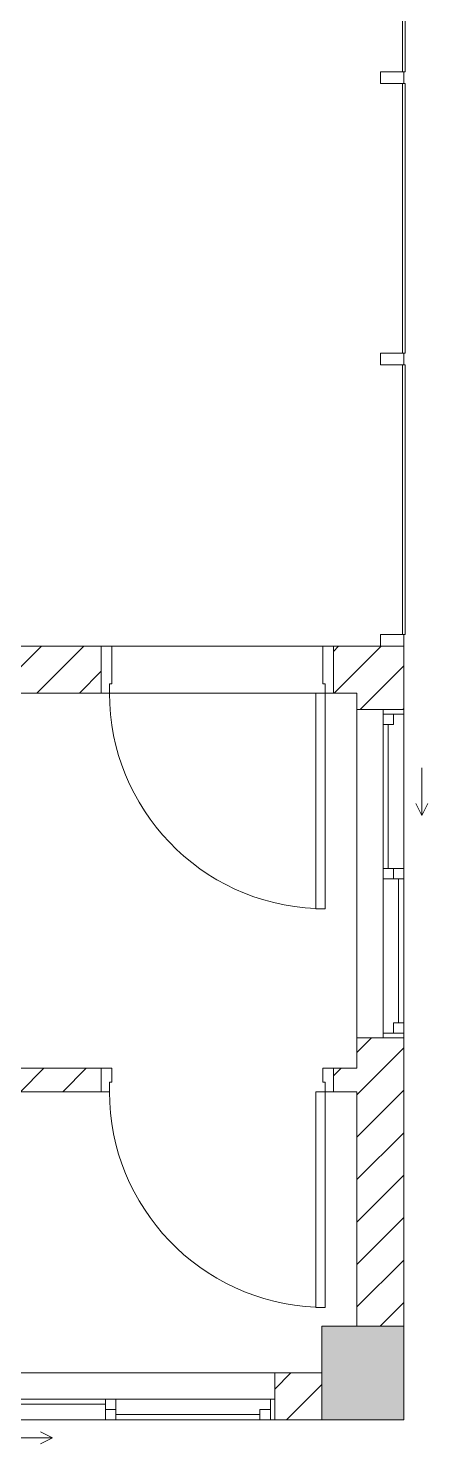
# Model space of a CAD drawing. Header units: millimetres. Extents: x 42054 to 236235, y 253 to 78637.
# Drawn here: x 152082 to 153785, y 17135 to 23173 of the extents above; entities that cross this region are included whole.
import ezdxf

# ---------------------------------------------------------------- set-up
doc = ezdxf.new("R2010")
doc.units = ezdxf.units.MM
for name, color, linetype, lineweight in [('A-DETL-GENF-7', 130, 'Continuous', 9), ('A-DOOR-FRAM-2', 130, 'Continuous', 9), ('A-FLOR-1', 130, 'Continuous', 9), ('A-GLAZ-5', 130, 'Continuous', 9), ('A-GLAZ-CURT-3', 130, 'Continuous', 9), ('A-GLAZ-CWMG-1', 130, 'Continuous', 9), ('A-WALL-1', 130, 'Continuous', 9), ('A-WALL-PATT-3', 130, 'Continuous', 9), ('A_1404_dwg-1', 130, 'Continuous', 9), ('S-COLS-1', 130, 'Continuous', 9), ('S-COLS-2', 130, 'Continuous', 9)]:
    doc.layers.add(name, color=color, linetype=linetype, lineweight=lineweight)
pattern_1 = [(45, (0, 0), (-90.50967, 90.50967), [])]

# ---------------------------------------------------------------- blocks, each defined once
blk = doc.blocks.new('A_1404_dwg_NCV_TKTC_KET CAU_rvt-1-TKTC_MB HOÀN THIỆN SÀN TẦNG 3-4-4819833-KeyPlan-CH1A')
at = {"layer": 'S-COLS-1'}
blk.add_hatch(color=256, dxfattribs=at).paths.add_polyline_path([(44802.6, 17236.9), (44802.6, 17636.9), (44452.6, 17636.9), (44452.6, 17236.9)])
at = {"layer": 'S-COLS-2', "flags": 128}
blk.add_lwpolyline([(44452.6, 17236.9), (44802.6, 17236.9), (44802.6, 17636.9), (44452.6, 17636.9)], close=True, dxfattribs=at)
blk = doc.blocks.new('A_1404_dwg_System Panel - Glazed-1286806-TKTC_MB HOÀN THIỆN SÀN TẦNG 3-4-4819969-KeyPlan-CH1A')
at = {"layer": 'A-GLAZ-CURT-3', "flags": 128}
blk.add_lwpolyline([(44808.6, 21786.9), (44808.6, 22936.9), (44796.6, 22936.9), (44796.6, 21786.9)], close=True, dxfattribs=at)
blk = doc.blocks.new('A_1404_dwg_Rectangular Mullion - 50 x 100mm-1286804-TKTC_MB HOÀN THIỆN SÀN TẦNG 3-4-4819972-KeyPlan-CH1A')
at = {"layer": 'A-GLAZ-CWMG-1', "flags": 128}
blk.add_lwpolyline([(44802.6, 21736.9), (44802.6, 21786.9), (44702.6, 21786.9), (44702.6, 21736.9)], close=True, dxfattribs=at)
blk = doc.blocks.new('A_1404_dwg_1_FAMILY RVT - W01-WxH 1400x1400xmm-V4-TKTC_MB HOÀN THIỆN SÀN TẦNG 3-4-4819953-KeyPlan-CH1A')
at = {"layer": 'A-GLAZ-5'}
for p, q in [((127252.6, 75616.3), (127163.7, 75616.3)), ((127230.3, 75571.8), (127230.3, 74957.5)), ((127208.1, 74913.1), (127208.1, 74957.5)), ((127252.6, 74957.5), (127252.6, 74913.1)), ((127185.9, 74913.1), (127185.9, 74298.8)), ((127328.8, 74686.9), (127328.8, 74483.7)), ((127252.6, 74254.4), (127163.7, 74254.4))]:
    blk.add_line(p, q, dxfattribs=at)
at = {"layer": 'A-GLAZ-5', "flags": 128}
for points in [[(127252.6, 75635.3), (127052.6, 75635.3), (127052.6, 74235.3), (127252.6, 74235.3), (127252.6, 75635.3), (127252.6, 75571.8)], [(127163.7, 75635.3), (127163.7, 75616.3), (127163.7, 74957.5), (127163.7, 74913.1), (127163.7, 74298.8), (127163.7, 74235.3)], [(127163.7, 74957.5), (127252.6, 74957.5), (127252.6, 75571.8), (127208.1, 75571.8), (127208.1, 75616.3)], [(127163.7, 74913.1), (127252.6, 74913.1), (127252.6, 74254.4), (127252.6, 74235.3)], [(127354.2, 74636.1), (127328.8, 74686.9), (127303.4, 74636.1)], [(127208.1, 74254.4), (127208.1, 74298.8), (127163.7, 74298.8)]]:
    blk.add_lwpolyline(points, dxfattribs=at)
blk = doc.blocks.new('A_1404_dwg_Rectangular Mullion - 50 x 100mm-1286811-TKTC_MB HOÀN THIỆN SÀN TẦNG 3-4-4819975-KeyPlan-CH1A')
at = {"layer": 'A-GLAZ-CWMG-1', "flags": 128}
blk.add_lwpolyline([(116152.6, 24526.9), (116152.6, 24476.9), (116252.6, 24476.9), (116252.6, 24526.9)], close=True, dxfattribs=at)
blk = doc.blocks.new('A_1404_dwg_FD_04 - FD_04-900x2200mm-2435752-TKTC_MB HOÀN THIỆN SÀN TẦNG 3-4-4820048-KeyPlan-CH1A')
at = {"layer": 'A-DETL-GENF-7', "flags": 128}
blk.add_lwpolyline([(44467.6, 19416.9), (44467.6, 20336.9), (44427.6, 20336.9), (44427.6, 19416.9)], close=True, dxfattribs=at)
at = {"layer": 'A-DETL-GENF-7'}
blk.add_arc((44467.6, 20336.9), 920, 180, 267.50809, dxfattribs=at)
at = {"layer": 'A-DOOR-FRAM-2', "flags": 128}
for points in [[(43547.6, 20336.9), (43512.6, 20336.9), (43512.6, 20536.9), (43557.6, 20536.9), (43557.6, 20376.9), (43547.6, 20376.9)], [(44457.6, 20376.9), (44457.6, 20536.9), (44502.6, 20536.9), (44502.6, 20336.9), (44467.6, 20336.9), (44467.6, 20376.9)]]:
    blk.add_lwpolyline(points, close=True, dxfattribs=at)
blk = doc.blocks.new('A_1404_dwg_FD_04 - FD_04-900x2200mm-4730700-TKTC_MB HOÀN THIỆN SÀN TẦNG 3-4-4820049-KeyPlan-CH1A')
at = {"layer": 'A-DETL-GENF-7', "flags": 128}
blk.add_lwpolyline([(44467.6, 17716.9), (44467.6, 18636.9), (44427.6, 18636.9), (44427.6, 17716.9)], close=True, dxfattribs=at)
at = {"layer": 'A-DETL-GENF-7'}
blk.add_arc((44467.6, 18636.9), 920, 180, 267.50809, dxfattribs=at)
at = {"layer": 'A-DOOR-FRAM-2', "flags": 128}
for points in [[(43547.6, 18636.9), (43512.6, 18636.9), (43512.6, 18736.9), (43557.6, 18736.9), (43557.6, 18676.9), (43547.6, 18676.9)], [(44457.6, 18676.9), (44457.6, 18736.9), (44502.6, 18736.9), (44502.6, 18636.9), (44467.6, 18636.9), (44467.6, 18676.9)]]:
    blk.add_lwpolyline(points, close=True, dxfattribs=at)
blk = doc.blocks.new('A_1404_dwg_1_FAMILY RVT - W01-WxH 1400x1400xmm-V168-TKTC_MB HOÀN THIỆN SÀN TẦNG 3-4-4820050-KeyPlan-CH1A')
at = {"layer": 'A-GLAZ-5'}
for p, q in [((44802.6, 20247.9), (44713.7, 20247.9)), ((44735.9, 19589.2), (44735.9, 20203.4)), ((44878.8, 19815.3), (44878.8, 20018.5)), ((44758.1, 19589.2), (44758.1, 19544.7)), ((44802.6, 19544.7), (44802.6, 19589.2)), ((44780.3, 18930.4), (44780.3, 19544.7)), ((44802.6, 18866.9), (44802.6, 18930.4)), ((44802.6, 18886), (44713.7, 18886))]:
    blk.add_line(p, q, dxfattribs=at)
at = {"layer": 'A-GLAZ-5', "flags": 128}
blk.add_lwpolyline([(44602.6, 18866.9), (44602.6, 20266.9), (44802.6, 20266.9), (44802.6, 18866.9)], close=True, dxfattribs=at)
for points in [[(44713.7, 18866.9), (44713.7, 18886), (44713.7, 19544.7), (44713.7, 19589.2), (44713.7, 20203.4), (44713.7, 20266.9)], [(44713.7, 19589.2), (44802.6, 19589.2), (44802.6, 20247.9), (44802.6, 20266.9)], [(44758.1, 20247.9), (44758.1, 20203.4), (44713.7, 20203.4)], [(44904.2, 19866.1), (44878.8, 19815.3), (44853.4, 19866.1)], [(44713.7, 19544.7), (44802.6, 19544.7), (44802.6, 18930.4), (44758.1, 18930.4), (44758.1, 18886)]]:
    blk.add_lwpolyline(points, dxfattribs=at)
blk = doc.blocks.new('A_1404_dwg-4819832-KeyPlan-CH1A')
at = {"layer": 'A-WALL-PATT-3'}
h = blk.add_hatch(dxfattribs=at)
h.set_pattern_fill('FP_26', color=256, style=0, pattern_type=2)
h.set_pattern_definition(pattern_1)
h.paths.add_polyline_path([(44502.6, 20336.9), (44802.6, 20336.9), (44802.6, 20536.9), (44502.6, 20536.9)])
h.paths.add_polyline_path([(42852.6, 20336.9), (43512.6, 20336.9), (43512.6, 20536.9), (42402.6, 20536.8), (42402.6, 20336.9), (42552.6, 20336.9)])
h = blk.add_hatch(dxfattribs=at)
h.set_pattern_fill('FP_26', color=256, style=0, pattern_type=2)
h.set_pattern_definition(pattern_1)
h.paths.add_polyline_path([(44802.6, 17636.9), (44802.6, 18866.9), (44602.6, 18866.9), (44602.6, 17636.9)])
h.paths.add_polyline_path([(44602.6, 20266.9), (44802.6, 20266.9), (44802.6, 20336.9), (44602.6, 20336.9)])
h = blk.add_hatch(dxfattribs=at)
h.set_pattern_fill('FP_26', color=256, style=0, pattern_type=2)
h.set_pattern_definition(pattern_1)
h.paths.add_polyline_path([(42402.6, 18636.9), (43512.6, 18636.9), (43512.6, 18736.9), (42402.6, 18736.9)])
h.paths.add_polyline_path([(44502.6, 18636.9), (44602.6, 18636.9), (44602.6, 18736.9), (44502.6, 18736.9)])
h = blk.add_hatch(dxfattribs=at)
h.set_pattern_fill('FP_26', color=256, style=0, pattern_type=2)
h.set_pattern_definition(pattern_1)
h.paths.add_polyline_path([(42852.6, 17236.9), (42852.6, 17436.9), (42552.6, 17436.9), (42552.6, 17236.9)])
h.paths.add_polyline_path([(44252.6, 17236.9), (44452.6, 17236.9), (44452.6, 17436.9), (44252.6, 17436.9)])
at = {"layer": 'A-FLOR-1'}
for p, q in [((43557.6, 20536.9), (44457.6, 20536.9)), ((44467.6, 20336.9), (43547.6, 20336.9)), ((42402.6, 17437.4), (44452.6, 17437.4))]:
    blk.add_line(p, q, dxfattribs=at)
at = {"layer": 'A-WALL-1'}
for p, q in [((44802.6, 17636.9), (44802.6, 18866.9)), ((44602.6, 17636.9), (44802.6, 17636.9)), ((44452.6, 17436.9), (44252.6, 17436.9)), ((44452.6, 17236.9), (44452.6, 17436.9)), ((44252.6, 17236.9), (44452.6, 17236.9))]:
    blk.add_line(p, q, dxfattribs=at)
at = {"layer": 'A-WALL-1', "flags": 128}
for points in [[(42852.6, 17436.9), (42402.6, 17436.9), (42402.6, 18636.9), (43512.6, 18636.9), (43512.6, 18736.9), (42402.6, 18736.9), (42402.6, 20336.9), (43512.6, 20336.9), (43512.6, 20536.9), (42402.6, 20536.9), (42402.6, 21486.9), (42052.6, 21486.9), (42052.6, 24197.4)], [(44802.6, 20266.9), (44802.6, 20536.9), (44502.6, 20536.9), (44502.6, 20336.9), (44602.6, 20336.9), (44602.6, 20266.9)], [(44602.6, 18866.9), (44602.6, 18736.9), (44502.6, 18736.9), (44502.6, 18636.9), (44602.6, 18636.9), (44602.6, 17636.9)]]:
    blk.add_lwpolyline(points, dxfattribs=at)
for name, p in [('A_1404_dwg_NCV_TKTC_KET CAU_rvt-1-TKTC_MB HOÀN THIỆN SÀN TẦNG 3-4-4819833-KeyPlan-CH1A', (0, 0)), ('A_1404_dwg_System Panel - Glazed-1286806-TKTC_MB HOÀN THIỆN SÀN TẦNG 3-4-4819969-KeyPlan-CH1A', (0, 1200)), ('A_1404_dwg_Rectangular Mullion - 50 x 100mm-1286804-TKTC_MB HOÀN THIỆN SÀN TẦNG 3-4-4819972-KeyPlan-CH1A', (0, 1200)), ('A_1404_dwg_System Panel - Glazed-1286806-TKTC_MB HOÀN THIỆN SÀN TẦNG 3-4-4819969-KeyPlan-CH1A', (0, 0)), ('A_1404_dwg_Rectangular Mullion - 50 x 100mm-1286804-TKTC_MB HOÀN THIỆN SÀN TẦNG 3-4-4819972-KeyPlan-CH1A', (0, 0)), ('A_1404_dwg_System Panel - Glazed-1286806-TKTC_MB HOÀN THIỆN SÀN TẦNG 3-4-4819969-KeyPlan-CH1A', (0, -1200)), ('A_1404_dwg_FD_04 - FD_04-900x2200mm-2435752-TKTC_MB HOÀN THIỆN SÀN TẦNG 3-4-4820048-KeyPlan-CH1A', (0, 0)), ('A_1404_dwg_1_FAMILY RVT - W01-WxH 1400x1400xmm-V168-TKTC_MB HOÀN THIỆN SÀN TẦNG 3-4-4820050-KeyPlan-CH1A', (0, 0)), ('A_1404_dwg_FD_04 - FD_04-900x2200mm-4730700-TKTC_MB HOÀN THIỆN SÀN TẦNG 3-4-4820049-KeyPlan-CH1A', (0, 0))]:
    blk.add_blockref(name, p)
for name, p, rotation in [('A_1404_dwg_Rectangular Mullion - 50 x 100mm-1286811-TKTC_MB HOÀN THIỆN SÀN TẦNG 3-4-4819975-KeyPlan-CH1A', (160955.2, 45063.9), 180), ('A_1404_dwg_1_FAMILY RVT - W01-WxH 1400x1400xmm-V4-TKTC_MB HOÀN THIỆN SÀN TẦNG 3-4-4819953-KeyPlan-CH1A', (-31382.7, 144489.5), 270)]:
    blk.add_blockref(name, p, dxfattribs=dict(rotation=rotation))

msp = doc.modelspace()

# ---------------------------------------------------------------- block references
at = {"layer": 'A_1404_dwg-1'}
msp.add_blockref('A_1404_dwg-4819832-KeyPlan-CH1A', (108880.5, 0), dxfattribs=at)

doc.saveas('drawing.dxf')
